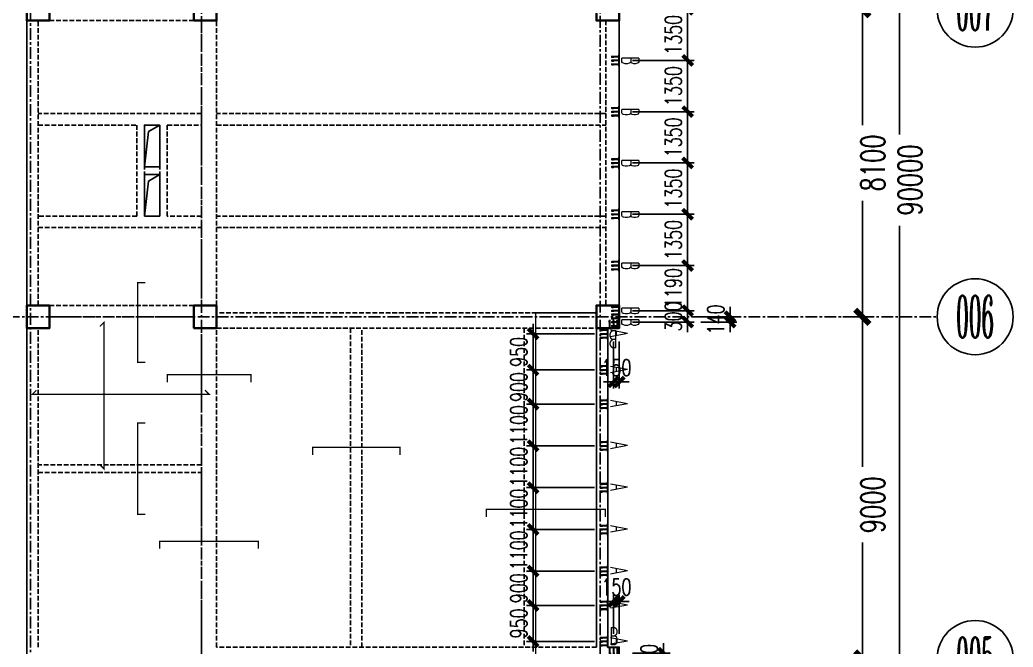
# Model space of a CAD drawing. Extents: x 782294 to 1727252, y -631030 to 17645.
# Drawn here: x 1540770 to 1566921, y -213231 to -196712 of the extents above; entities that cross this region are included whole.
import ezdxf
from ezdxf.enums import TextEntityAlignment as Align

# ---------------------------------------------------------------- set-up
doc = ezdxf.new("R2010")
doc.units = 0
for name, pattern in [('10平面$0$DASH', [0.35, 0.25, -0.1]), ('__DASH', [0.35, 0.25, -0.1]), ('CENTER', [2, 1.25, -0.25, 0.25, -0.25]), ('DASHED', [0.75, 0.5, -0.25])]:
    doc.linetypes.add(name, pattern=pattern)
doc.layers.get('Defpoints').update_dxf_attribs({"color": 210})
for name, color, linetype in [('!ZN1-填充-8', 8, 'Continuous'), ('!ZN1-标注-173', 173, 'Continuous'), ('!ZN2-WALL-5', 5, 'Continuous'), ('2钢材断面', 2, 'Continuous'), ('30预埋件', 30, 'Continuous'), ('3符号', 3, 'Continuous'), ('40钢材投影', 40, 'Continuous'), ('ALT_CEN-0-30', 1, 'CENTER'), ('DIM', 173, 'Continuous'), ('DOTE', 1, 'CENTER'), ('S-BEA1', 40, 'DASHED'), ('S-BKL', 4, 'Continuous'), ('S-BKL1', 4, 'DASHED'), ('S-DK', 161, 'Continuous'), ('S-SHAPE', 51, 'Continuous')]:
    doc.layers.add(name, color=color, linetype=linetype)
for name, color, linetype, lineweight in [('S-bea', 40, 'Continuous', 0), ('S-col', 2, 'Continuous', 0), ('楼板正筋钢筋', 1, 'Continuous', 35), ('楼板负筋钢筋', 14, 'Continuous', 35), ('砼柱', 2, 'Continuous', 35)]:
    doc.layers.add(name, color=color, linetype=linetype, lineweight=lineweight)
doc.styles.add('_TCH_AXIS', font='COMPLEX', dxfattribs={"bigfont": 'GBCBIG'})
doc.styles.add('DHTEXT-1', font='romans.shx', dxfattribs={"width": 0.7, "bigfont": 'chinese.shx'})
doc.dimstyles.new('ZN175', dxfattribs={"dimscale": 175, "dimtxt": 2.5, "dimasz": 1.5, "dimexe": 1, "dimexo": 2, "dimgap": 0.9, "dimtad": 1, "dimdec": 0, "dimdsep": 46, "dimtxsty": 'DHTEXT-1', "dimblk": 'ARCHTICK', "dimcen": 2.5, "dimclrd": 173, "dimclre": 173, "dimclrt": 7, "dimazin": 2, "dimtfac": 1, "dimtdec": 0, "dimtix": 1, "dimtmove": 2, "dimatfit": 3, "dimfxl": 0, "dimtolj": 1, "dimtzin": 0, "dimarcsym": 0})
doc.dimstyles.new('ZN250', dxfattribs={"dimscale": 250, "dimtxt": 2.5, "dimasz": 1.5, "dimexe": 1, "dimexo": 2, "dimgap": 0.9, "dimtad": 1, "dimdec": 0, "dimdsep": 46, "dimtxsty": 'DHTEXT-1', "dimblk": 'ARCHTICK', "dimcen": 2.5, "dimclrd": 173, "dimclre": 173, "dimclrt": 7, "dimazin": 2, "dimtfac": 1, "dimtdec": 0, "dimtix": 1, "dimtmove": 2, "dimatfit": 3, "dimfxl": 0, "dimarcsym": 0})

# ---------------------------------------------------------------- blocks, each defined once
blk = doc.blocks.new('_ArchTick')
at = {"color": 0, "linetype": 'ByBlock', "const_width": 0.4}
blk.add_lwpolyline([(-0.5, -0.5), (0.5, 0.5)], dxfattribs=at)
blk = doc.blocks.new('*D1357')
at = {"layer": 'Defpoints', "color": 0, "ltscale": 2500, "transparency": 16777216}
for p in [(130984, 49500), (130984, 41400), (132000, 41400)]:
    blk.add_point(p, dxfattribs=at)
at = {"layer": 'DIM', "color": 173, "linetype": 'ByBlock', "lineweight": -2, "ltscale": 2500, "transparency": 16777216}
for p, q in [((131484, 49500), (132250, 49500)), ((132000, 49500), (132000, 46446)), ((132000, 41400), (132000, 44454)), ((131484, 41400), (132250, 41400))]:
    blk.add_line(p, q, dxfattribs=at)
at = {"layer": 'DIM', "color": 173, "lineweight": -2, "ltscale": 2500, "transparency": 16777216, "xscale": 375, "yscale": 375, "zscale": 375}
for p, rotation in [((132000, 49500), 90), ((132000, 41400), 270)]:
    blk.add_blockref('_ArchTick', p, dxfattribs=dict(at, rotation=rotation))
at = {"layer": 'DIM', "color": 7, "ltscale": 2500, "transparency": 16777216, "insert": (132275, 45450), "char_height": 625, "attachment_point": 5, "rotation": 90, "style": 'DHTEXT-1'}
blk.add_mtext('8100', dxfattribs=at)
blk = doc.blocks.new('*D1372')
at = {"layer": 'Defpoints', "color": 0, "ltscale": 2500, "transparency": 16777216}
for p in [(131084, 90000), (131084, 0), (132980, 0)]:
    blk.add_point(p, dxfattribs=at)
at = {"layer": 'DIM', "color": 173, "linetype": 'ByBlock', "lineweight": -2, "ltscale": 2500, "transparency": 16777216}
for p, q in [((131584, 90000), (133230, 90000)), ((132980, 90000), (132980, 46204)), ((132980, 0), (132980, 43796)), ((131584, 0), (133230, 0))]:
    blk.add_line(p, q, dxfattribs=at)
at = {"layer": 'DIM', "color": 173, "lineweight": -2, "ltscale": 2500, "transparency": 16777216, "xscale": 375, "yscale": 375, "zscale": 375}
for p, rotation in [((132980, 90000), 90), ((132980, 0), 270)]:
    blk.add_blockref('_ArchTick', p, dxfattribs=dict(at, rotation=rotation))
at = {"layer": 'DIM', "color": 7, "ltscale": 2500, "transparency": 16777216, "insert": (133255, 45000), "char_height": 625, "attachment_point": 5, "rotation": 90, "style": 'DHTEXT-1'}
blk.add_mtext('90000', dxfattribs=at)
blk = doc.blocks.new('卓越-轴号')
blk.add_circle((0, 0), 4)
at = {"color": 0, "style": '_TCH_AXIS', "width": 1.041667, "flags": 8}
blk.add_attdef('A', text='', height=4.48, dxfattribs=at).set_placement((-2, -2.24), (2, -2.24), align=Align.FIT)
blk = doc.blocks.new('*D1384')
at = {"layer": 'Defpoints', "color": 0, "ltscale": 2500, "transparency": 16777216}
for p in [(130984, 41400), (130984, 32400), (132000, 32400)]:
    blk.add_point(p, dxfattribs=at)
at = {"layer": 'DIM', "color": 173, "linetype": 'ByBlock', "lineweight": -2, "ltscale": 2500, "transparency": 16777216}
for p, q in [((131484, 41400), (132250, 41400)), ((132000, 41400), (132000, 37446)), ((132000, 32400), (132000, 35454)), ((131484, 32400), (132250, 32400))]:
    blk.add_line(p, q, dxfattribs=at)
at = {"layer": 'DIM', "color": 173, "lineweight": -2, "ltscale": 2500, "transparency": 16777216, "xscale": 375, "yscale": 375, "zscale": 375}
for p, rotation in [((132000, 41400), 90), ((132000, 32400), 270)]:
    blk.add_blockref('_ArchTick', p, dxfattribs=dict(at, rotation=rotation))
at = {"layer": 'DIM', "color": 7, "ltscale": 2500, "transparency": 16777216, "insert": (132275, 36450), "char_height": 625, "attachment_point": 5, "rotation": 90, "style": 'DHTEXT-1'}
blk.add_mtext('9000', dxfattribs=at)
blk = doc.blocks.new('Z2')
at = {"layer": '砼柱', "lineweight": 35}
for points in [[(-15000, -40600), (-15600, -40600), (-15600, -41200), (-15000, -41200)], [(-10600, -40600), (-11200, -40600), (-11200, -41200), (-10600, -41200)], [(0, -40600), (-600, -40600), (-600, -41200), (0, -41200)], [(-15000, -48700), (-15600, -48700), (-15600, -49300), (-15000, -49300)], [(-10600, -48700), (-11200, -48700), (-11200, -49300), (-10600, -49300)], [(0, -48700), (-600, -48700), (-600, -49300), (0, -49300)]]:
    blk.add_lwpolyline(points, close=True, dxfattribs=at)
blk = doc.blocks.new('234')
at = {"layer": '!ZN1-填充-8'}
h = blk.add_hatch(color=252, dxfattribs=at)
h.dxf.hatch_style = 1
h.paths.add_polyline_path([(-105, -10), (-113, -10), (-105, -18)])
h = blk.add_hatch(color=252, dxfattribs=at)
h.dxf.hatch_style = 1
h.paths.add_polyline_path([(-95, -18), (-105, -18), (-105, -10), (-95, -10)])
h = blk.add_hatch(color=252, dxfattribs=at)
h.dxf.hatch_style = 1
h.paths.add_polyline_path([(-95, -10), (-87, -10), (-95, -18)])
h = blk.add_hatch(color=252, dxfattribs=at)
h.dxf.hatch_style = 1
h.paths.add_polyline_path([(-5, -10), (-13, -10), (-5, -18)])
h = blk.add_hatch(color=252, dxfattribs=at)
h.dxf.hatch_style = 1
h.paths.add_polyline_path([(5, -18), (-5, -18), (-5, -10), (5, -10)])
h = blk.add_hatch(color=252, dxfattribs=at)
h.dxf.hatch_style = 1
h.paths.add_polyline_path([(5, -10), (13, -10), (5, -18)])
h = blk.add_hatch(color=252, dxfattribs=at)
h.dxf.hatch_style = 1
h.paths.add_polyline_path([(95, -10), (87, -10), (95, -18)])
h = blk.add_hatch(color=252, dxfattribs=at)
h.dxf.hatch_style = 1
h.paths.add_polyline_path([(105, -18), (95, -18), (95, -10), (105, -10)])
h = blk.add_hatch(color=252, dxfattribs=at)
h.dxf.hatch_style = 1
h.paths.add_polyline_path([(105, -10), (113, -10), (105, -18)])
at = {"layer": '2钢材断面'}
for p, q in [((-150, 0), (-150, -10)), ((150, 0), (-150, 0)), ((150, 0), (150, -10)), ((-94, -10), (-150, -10)), ((0, -10), (-94, -10)), ((106, -10), (0, -10)), ((150, -10), (106, -10))]:
    blk.add_line(p, q, dxfattribs=at)
at = {"layer": '40钢材投影'}
for p, q in [((-105, -18), (-113, -10)), ((-105, -10), (-105, -200)), ((-95, -200), (-105, -200)), ((-95, -10), (-95, -200)), ((-95, -18), (-87, -10)), ((-5, -18), (-13, -10)), ((-5, -10), (-5, -200)), ((5, -200), (-5, -200)), ((5, -10), (5, -200)), ((5, -18), (13, -10)), ((95, -18), (87, -10)), ((95, -10), (95, -200)), ((105, -200), (95, -200)), ((105, -10), (105, -200)), ((105, -18), (113, -10))]:
    blk.add_line(p, q, dxfattribs=at)
for points in [[(-95, -172), (-95, -150), (-85, -150), (-85, -200), (-95, -200), (-95, -184)], [(5, -172), (5, -150), (15, -150), (15, -200), (5, -200), (5, -184)], [(105, -172), (105, -150), (115, -150), (115, -200), (105, -200), (105, -184)]]:
    blk.add_lwpolyline(points, dxfattribs=at)
at = {"layer": 'ALT_CEN-0-30', "ltscale": 0.3}
for p, q in [((-100, 0), (-100, -215)), ((0, 0), (0, -215)), ((100, 0), (100, -215))]:
    blk.add_line(p, q, dxfattribs=at)
blk = doc.blocks.new('20250902144919')
at = {"layer": '40钢材投影', "color": 2, "ltscale": 500}
blk.add_blockref('234', (0, 0), dxfattribs=at)
at = {"layer": '30预埋件', "style": 'DHTEXT-1', "text_generation_flag": 6, "width": 0.55}
blk.add_attdef('B', (-105, 65), '', height=450, rotation=180, dxfattribs=at)
blk = doc.blocks.new('20250902170249')
at = {"ltscale": 500}
for p, rotation, values in [((125600, 48150), 270, {'B': 'B'}), ((125600, 46800), 270, {'B': 'B'}), ((125600, 45450), 270, {'B': 'B'}), ((125600, 44100), 270, {'B': 'B'}), ((125600, 42750), 270, {'B': 'B'}), ((125600, 41560), 270, {'B': 'B'}), ((125600, 41260), 270, {'B': 'B'}), ((125300, 40950), 270, {'B': 'A'}), ((125450, 41100), 180, {'B': 'B'}), ((125300, 40000), 270, {'B': 'A'}), ((125300, 39100), 270, {'B': 'A'}), ((125300, 38000), 270, {'B': 'A'}), ((125300, 36900), 270, {'B': 'A'}), ((125300, 35800), 270, {'B': 'A'}), ((125300, 34700), 270, {'B': 'A'}), ((125300, 33800), 270, {'B': 'A'}), ((125300, 32850), 270, {'B': 'A'})]:
    blk.add_blockref('20250902144919', p, dxfattribs=dict(at, rotation=rotation)).add_auto_attribs(values)
blk.add_blockref('20250902144919', (125450, 32700), dxfattribs=at).add_auto_attribs({'B': 'B'})
blk = doc.blocks.new('*D153')
at = {"layer": 'Defpoints', "color": 0, "ltscale": 1750, "transparency": 16777216}
for p in [(1556551, -213391), (1557714, -213391), (1556551, -213691)]:
    blk.add_point(p, dxfattribs=at)
at = {"layer": 'DIM', "color": 173, "linetype": 'ByBlock', "lineweight": -2, "ltscale": 1750, "transparency": 16777216}
for p, q in [((1557714, -213391), (1557714, -213129)), ((1556901, -213391), (1557889, -213391)), ((1557714, -213691), (1557714, -213391)), ((1556901, -213691), (1557889, -213691)), ((1557714, -213691), (1557714, -213954))]:
    blk.add_line(p, q, dxfattribs=at)
at = {"layer": 'DIM', "color": 173, "lineweight": -2, "ltscale": 1750, "transparency": 16777216, "xscale": 262.5, "yscale": 262.5, "zscale": 262.5}
for p, rotation in [((1557714, -213391), 270), ((1557714, -213691), 90)]:
    blk.add_blockref('_ArchTick', p, dxfattribs=dict(at, rotation=rotation))
at = {"layer": 'DIM', "color": 7, "ltscale": 1750, "transparency": 16777216, "insert": (1557338, -213541), "char_height": 437.5, "attachment_point": 5, "rotation": 90, "style": 'DHTEXT-1'}
blk.add_mtext('\\A1;300', dxfattribs=at)
blk = doc.blocks.new('*D178')
at = {"layer": 'Defpoints', "color": 0, "ltscale": 1750, "transparency": 16777216}
for p in [(1556551, -212026), (1556401, -213231), (1556551, -213231)]:
    blk.add_point(p, dxfattribs=at)
at = {"layer": 'DIM', "color": 173, "linetype": 'ByBlock', "lineweight": -2, "ltscale": 1750, "transparency": 16777216}
for p, q in [((1556401, -212026), (1556139, -212026)), ((1556401, -212881), (1556401, -211851)), ((1556401, -212026), (1556551, -212026)), ((1556551, -212881), (1556551, -211851)), ((1556551, -212026), (1556814, -212026))]:
    blk.add_line(p, q, dxfattribs=at)
at = {"layer": 'DIM', "color": 173, "lineweight": -2, "ltscale": 1750, "transparency": 16777216, "xscale": 262.5, "yscale": 262.5, "zscale": 262.5}
blk.add_blockref('_ArchTick', (1556401, -212026), dxfattribs=at)
at = {"layer": 'DIM', "color": 173, "lineweight": -2, "ltscale": 1750, "transparency": 16777216, "xscale": 262.5, "yscale": 262.5, "zscale": 262.5, "rotation": 180}
blk.add_blockref('_ArchTick', (1556551, -212026), dxfattribs=at)
at = {"layer": 'DIM', "color": 7, "ltscale": 1750, "transparency": 16777216, "insert": (1556476, -211649), "char_height": 437.5, "attachment_point": 5, "style": 'DHTEXT-1'}
blk.add_mtext('\\A1;150', dxfattribs=at)
blk = doc.blocks.new('*D179')
at = {"layer": 'Defpoints', "color": 0, "ltscale": 1750, "transparency": 16777216}
for p in [(1554282, -204981), (1556251, -204981), (1556251, -205931)]:
    blk.add_point(p, dxfattribs=at)
at = {"layer": 'DIM', "color": 173, "linetype": 'ByBlock', "lineweight": -2, "ltscale": 1750, "transparency": 16777216}
for p, q in [((1554282, -204981), (1554282, -204719)), ((1555901, -204981), (1554107, -204981)), ((1554282, -205931), (1554282, -204981)), ((1555901, -205931), (1554107, -205931)), ((1554282, -205931), (1554282, -206194))]:
    blk.add_line(p, q, dxfattribs=at)
at = {"layer": 'DIM', "color": 173, "lineweight": -2, "ltscale": 1750, "transparency": 16777216, "xscale": 262.5, "yscale": 262.5, "zscale": 262.5}
for p, rotation in [((1554282, -204981), 270), ((1554282, -205931), 90)]:
    blk.add_blockref('_ArchTick', p, dxfattribs=dict(at, rotation=rotation))
at = {"layer": 'DIM', "color": 7, "ltscale": 1750, "transparency": 16777216, "insert": (1553906, -205456), "char_height": 437.5, "attachment_point": 5, "rotation": 90, "style": 'DHTEXT-1'}
blk.add_mtext('\\A1;950', dxfattribs=at)
blk = doc.blocks.new('*D180')
at = {"layer": 'Defpoints', "color": 0, "ltscale": 1750, "transparency": 16777216}
for p in [(1554282, -205931), (1556251, -205931), (1556251, -206831)]:
    blk.add_point(p, dxfattribs=at)
at = {"layer": 'DIM', "color": 173, "linetype": 'ByBlock', "lineweight": -2, "ltscale": 1750, "transparency": 16777216}
for p, q in [((1554282, -205931), (1554282, -205669)), ((1555901, -205931), (1554107, -205931)), ((1554282, -206831), (1554282, -205931)), ((1555901, -206831), (1554107, -206831)), ((1554282, -206831), (1554282, -207094))]:
    blk.add_line(p, q, dxfattribs=at)
at = {"layer": 'DIM', "color": 173, "lineweight": -2, "ltscale": 1750, "transparency": 16777216, "xscale": 262.5, "yscale": 262.5, "zscale": 262.5}
for p, rotation in [((1554282, -205931), 270), ((1554282, -206831), 90)]:
    blk.add_blockref('_ArchTick', p, dxfattribs=dict(at, rotation=rotation))
at = {"layer": 'DIM', "color": 7, "ltscale": 1750, "transparency": 16777216, "insert": (1553906, -206381), "char_height": 437.5, "attachment_point": 5, "rotation": 90, "style": 'DHTEXT-1'}
blk.add_mtext('\\A1;900', dxfattribs=at)
blk = doc.blocks.new('*D181')
at = {"layer": 'Defpoints', "color": 0, "ltscale": 1750, "transparency": 16777216}
for p in [(1554282, -206831), (1556251, -206831), (1556251, -207931)]:
    blk.add_point(p, dxfattribs=at)
at = {"layer": 'DIM', "color": 173, "linetype": 'ByBlock', "lineweight": -2, "ltscale": 1750, "transparency": 16777216}
for p, q in [((1554282, -206831), (1554282, -206569)), ((1555901, -206831), (1554107, -206831)), ((1554282, -207931), (1554282, -206831)), ((1555901, -207931), (1554107, -207931)), ((1554282, -207931), (1554282, -208194))]:
    blk.add_line(p, q, dxfattribs=at)
at = {"layer": 'DIM', "color": 173, "lineweight": -2, "ltscale": 1750, "transparency": 16777216, "xscale": 262.5, "yscale": 262.5, "zscale": 262.5}
for p, rotation in [((1554282, -206831), 270), ((1554282, -207931), 90)]:
    blk.add_blockref('_ArchTick', p, dxfattribs=dict(at, rotation=rotation))
at = {"layer": 'DIM', "color": 7, "ltscale": 1750, "transparency": 16777216, "insert": (1553906, -207381), "char_height": 437.5, "attachment_point": 5, "rotation": 90, "style": 'DHTEXT-1'}
blk.add_mtext('\\A1;1100', dxfattribs=at)
blk = doc.blocks.new('*D182')
at = {"layer": 'Defpoints', "color": 0, "ltscale": 1750, "transparency": 16777216}
for p in [(1554282, -207931), (1556251, -207931), (1556251, -209031)]:
    blk.add_point(p, dxfattribs=at)
at = {"layer": 'DIM', "color": 173, "linetype": 'ByBlock', "lineweight": -2, "ltscale": 1750, "transparency": 16777216}
for p, q in [((1554282, -207931), (1554282, -207669)), ((1555901, -207931), (1554107, -207931)), ((1554282, -209031), (1554282, -207931)), ((1555901, -209031), (1554107, -209031)), ((1554282, -209031), (1554282, -209294))]:
    blk.add_line(p, q, dxfattribs=at)
at = {"layer": 'DIM', "color": 173, "lineweight": -2, "ltscale": 1750, "transparency": 16777216, "xscale": 262.5, "yscale": 262.5, "zscale": 262.5}
for p, rotation in [((1554282, -207931), 270), ((1554282, -209031), 90)]:
    blk.add_blockref('_ArchTick', p, dxfattribs=dict(at, rotation=rotation))
at = {"layer": 'DIM', "color": 7, "ltscale": 1750, "transparency": 16777216, "insert": (1553906, -208481), "char_height": 437.5, "attachment_point": 5, "rotation": 90, "style": 'DHTEXT-1'}
blk.add_mtext('\\A1;1100', dxfattribs=at)
blk = doc.blocks.new('*D183')
at = {"layer": 'Defpoints', "color": 0, "ltscale": 1750, "transparency": 16777216}
for p in [(1554282, -209031), (1556251, -209031), (1556251, -210131)]:
    blk.add_point(p, dxfattribs=at)
at = {"layer": 'DIM', "color": 173, "linetype": 'ByBlock', "lineweight": -2, "ltscale": 1750, "transparency": 16777216}
for p, q in [((1554282, -209031), (1554282, -208769)), ((1555901, -209031), (1554107, -209031)), ((1554282, -210131), (1554282, -209031)), ((1555901, -210131), (1554107, -210131)), ((1554282, -210131), (1554282, -210394))]:
    blk.add_line(p, q, dxfattribs=at)
at = {"layer": 'DIM', "color": 173, "lineweight": -2, "ltscale": 1750, "transparency": 16777216, "xscale": 262.5, "yscale": 262.5, "zscale": 262.5}
for p, rotation in [((1554282, -209031), 270), ((1554282, -210131), 90)]:
    blk.add_blockref('_ArchTick', p, dxfattribs=dict(at, rotation=rotation))
at = {"layer": 'DIM', "color": 7, "ltscale": 1750, "transparency": 16777216, "insert": (1553906, -209581), "char_height": 437.5, "attachment_point": 5, "rotation": 90, "style": 'DHTEXT-1'}
blk.add_mtext('\\A1;1100', dxfattribs=at)
blk = doc.blocks.new('*D184')
at = {"layer": 'Defpoints', "color": 0, "ltscale": 1750, "transparency": 16777216}
for p in [(1554282, -210131), (1556251, -210131), (1556251, -211231)]:
    blk.add_point(p, dxfattribs=at)
at = {"layer": 'DIM', "color": 173, "linetype": 'ByBlock', "lineweight": -2, "ltscale": 1750, "transparency": 16777216}
for p, q in [((1554282, -210131), (1554282, -209869)), ((1555901, -210131), (1554107, -210131)), ((1554282, -211231), (1554282, -210131)), ((1555901, -211231), (1554107, -211231)), ((1554282, -211231), (1554282, -211494))]:
    blk.add_line(p, q, dxfattribs=at)
at = {"layer": 'DIM', "color": 173, "lineweight": -2, "ltscale": 1750, "transparency": 16777216, "xscale": 262.5, "yscale": 262.5, "zscale": 262.5}
for p, rotation in [((1554282, -210131), 270), ((1554282, -211231), 90)]:
    blk.add_blockref('_ArchTick', p, dxfattribs=dict(at, rotation=rotation))
at = {"layer": 'DIM', "color": 7, "ltscale": 1750, "transparency": 16777216, "insert": (1553906, -210681), "char_height": 437.5, "attachment_point": 5, "rotation": 90, "style": 'DHTEXT-1'}
blk.add_mtext('\\A1;1100', dxfattribs=at)
blk = doc.blocks.new('*D185')
at = {"layer": 'Defpoints', "color": 0, "ltscale": 1750, "transparency": 16777216}
for p in [(1554282, -211231), (1556251, -211231), (1556251, -212131)]:
    blk.add_point(p, dxfattribs=at)
at = {"layer": 'DIM', "color": 173, "linetype": 'ByBlock', "lineweight": -2, "ltscale": 1750, "transparency": 16777216}
for p, q in [((1554282, -211231), (1554282, -210969)), ((1555901, -211231), (1554107, -211231)), ((1554282, -212131), (1554282, -211231)), ((1555901, -212131), (1554107, -212131)), ((1554282, -212131), (1554282, -212394))]:
    blk.add_line(p, q, dxfattribs=at)
at = {"layer": 'DIM', "color": 173, "lineweight": -2, "ltscale": 1750, "transparency": 16777216, "xscale": 262.5, "yscale": 262.5, "zscale": 262.5}
for p, rotation in [((1554282, -211231), 270), ((1554282, -212131), 90)]:
    blk.add_blockref('_ArchTick', p, dxfattribs=dict(at, rotation=rotation))
at = {"layer": 'DIM', "color": 7, "ltscale": 1750, "transparency": 16777216, "insert": (1553906, -211681), "char_height": 437.5, "attachment_point": 5, "rotation": 90, "style": 'DHTEXT-1'}
blk.add_mtext('\\A1;900', dxfattribs=at)
blk = doc.blocks.new('*D186')
at = {"layer": 'Defpoints', "color": 0, "ltscale": 1750, "transparency": 16777216}
for p in [(1554282, -212131), (1556251, -212131), (1556251, -213081)]:
    blk.add_point(p, dxfattribs=at)
at = {"layer": 'DIM', "color": 173, "linetype": 'ByBlock', "lineweight": -2, "ltscale": 1750, "transparency": 16777216}
for p, q in [((1554282, -212131), (1554282, -211869)), ((1555901, -212131), (1554107, -212131)), ((1554282, -213081), (1554282, -212131)), ((1555901, -213081), (1554107, -213081)), ((1554282, -213081), (1554282, -213344))]:
    blk.add_line(p, q, dxfattribs=at)
at = {"layer": 'DIM', "color": 173, "lineweight": -2, "ltscale": 1750, "transparency": 16777216, "xscale": 262.5, "yscale": 262.5, "zscale": 262.5}
for p, rotation in [((1554282, -212131), 270), ((1554282, -213081), 90)]:
    blk.add_blockref('_ArchTick', p, dxfattribs=dict(at, rotation=rotation))
at = {"layer": 'DIM', "color": 7, "ltscale": 1750, "transparency": 16777216, "insert": (1553906, -212606), "char_height": 437.5, "attachment_point": 5, "rotation": 90, "style": 'DHTEXT-1'}
blk.add_mtext('\\A1;950', dxfattribs=at)
blk = doc.blocks.new('*D187')
at = {"layer": 'Defpoints', "color": 0, "ltscale": 1750, "transparency": 16777216}
for p in [(1556401, -204831), (1556551, -204831), (1556551, -206247)]:
    blk.add_point(p, dxfattribs=at)
at = {"layer": 'DIM', "color": 173, "linetype": 'ByBlock', "lineweight": -2, "ltscale": 1750, "transparency": 16777216}
for p, q in [((1556401, -205181), (1556401, -206422)), ((1556551, -205181), (1556551, -206422)), ((1556401, -206247), (1556139, -206247)), ((1556401, -206247), (1556551, -206247)), ((1556551, -206247), (1556814, -206247))]:
    blk.add_line(p, q, dxfattribs=at)
at = {"layer": 'DIM', "color": 173, "lineweight": -2, "ltscale": 1750, "transparency": 16777216, "xscale": 262.5, "yscale": 262.5, "zscale": 262.5}
blk.add_blockref('_ArchTick', (1556401, -206247), dxfattribs=at)
at = {"layer": 'DIM', "color": 173, "lineweight": -2, "ltscale": 1750, "transparency": 16777216, "xscale": 262.5, "yscale": 262.5, "zscale": 262.5, "rotation": 180}
blk.add_blockref('_ArchTick', (1556551, -206247), dxfattribs=at)
at = {"layer": 'DIM', "color": 7, "ltscale": 1750, "transparency": 16777216, "insert": (1556476, -205871), "char_height": 437.5, "attachment_point": 5, "style": 'DHTEXT-1'}
blk.add_mtext('\\A1;150', dxfattribs=at)
blk = doc.blocks.new('*D199')
at = {"layer": 'Defpoints', "color": 0, "ltscale": 1750, "transparency": 16777216}
for p in [(1556551, -196431), (1558351, -196431), (1556551, -197781)]:
    blk.add_point(p, dxfattribs=at)
at = {"layer": 'DIM', "color": 173, "linetype": 'ByBlock', "lineweight": -2, "ltscale": 1750, "transparency": 16777216}
for p, q in [((1558351, -196431), (1558351, -196169)), ((1556901, -196431), (1558526, -196431)), ((1558351, -197781), (1558351, -196431)), ((1556901, -197781), (1558526, -197781)), ((1558351, -197781), (1558351, -198044))]:
    blk.add_line(p, q, dxfattribs=at)
at = {"layer": 'DIM', "color": 173, "lineweight": -2, "ltscale": 1750, "transparency": 16777216, "xscale": 262.5, "yscale": 262.5, "zscale": 262.5}
for p, rotation in [((1558351, -196431), 270), ((1558351, -197781), 90)]:
    blk.add_blockref('_ArchTick', p, dxfattribs=dict(at, rotation=rotation))
at = {"layer": 'DIM', "color": 7, "ltscale": 1750, "transparency": 16777216, "insert": (1557975, -197106), "char_height": 437.5, "attachment_point": 5, "rotation": 90, "style": 'DHTEXT-1'}
blk.add_mtext('\\A1;1350', dxfattribs=at)
blk = doc.blocks.new('*D200')
at = {"layer": 'Defpoints', "color": 0, "ltscale": 1750, "transparency": 16777216}
for p in [(1556551, -197781), (1558351, -197781), (1556551, -199131)]:
    blk.add_point(p, dxfattribs=at)
at = {"layer": 'DIM', "color": 173, "linetype": 'ByBlock', "lineweight": -2, "ltscale": 1750, "transparency": 16777216}
for p, q in [((1558351, -197781), (1558351, -197519)), ((1556901, -197781), (1558526, -197781)), ((1558351, -199131), (1558351, -197781)), ((1556901, -199131), (1558526, -199131)), ((1558351, -199131), (1558351, -199394))]:
    blk.add_line(p, q, dxfattribs=at)
at = {"layer": 'DIM', "color": 173, "lineweight": -2, "ltscale": 1750, "transparency": 16777216, "xscale": 262.5, "yscale": 262.5, "zscale": 262.5}
for p, rotation in [((1558351, -197781), 270), ((1558351, -199131), 90)]:
    blk.add_blockref('_ArchTick', p, dxfattribs=dict(at, rotation=rotation))
at = {"layer": 'DIM', "color": 7, "ltscale": 1750, "transparency": 16777216, "insert": (1557975, -198456), "char_height": 437.5, "attachment_point": 5, "rotation": 90, "style": 'DHTEXT-1'}
blk.add_mtext('\\A1;1350', dxfattribs=at)
blk = doc.blocks.new('*D201')
at = {"layer": 'Defpoints', "color": 0, "ltscale": 1750, "transparency": 16777216}
for p in [(1556551, -199131), (1558351, -199131), (1556551, -200481)]:
    blk.add_point(p, dxfattribs=at)
at = {"layer": 'DIM', "color": 173, "linetype": 'ByBlock', "lineweight": -2, "ltscale": 1750, "transparency": 16777216}
for p, q in [((1558351, -199131), (1558351, -198869)), ((1556901, -199131), (1558526, -199131)), ((1558351, -200481), (1558351, -199131)), ((1556901, -200481), (1558526, -200481)), ((1558351, -200481), (1558351, -200744))]:
    blk.add_line(p, q, dxfattribs=at)
at = {"layer": 'DIM', "color": 173, "lineweight": -2, "ltscale": 1750, "transparency": 16777216, "xscale": 262.5, "yscale": 262.5, "zscale": 262.5}
for p, rotation in [((1558351, -199131), 270), ((1558351, -200481), 90)]:
    blk.add_blockref('_ArchTick', p, dxfattribs=dict(at, rotation=rotation))
at = {"layer": 'DIM', "color": 7, "ltscale": 1750, "transparency": 16777216, "insert": (1557975, -199806), "char_height": 437.5, "attachment_point": 5, "rotation": 90, "style": 'DHTEXT-1'}
blk.add_mtext('\\A1;1350', dxfattribs=at)
blk = doc.blocks.new('*D202')
at = {"layer": 'Defpoints', "color": 0, "ltscale": 1750, "transparency": 16777216}
for p in [(1556551, -200481), (1558351, -200481), (1556551, -201831)]:
    blk.add_point(p, dxfattribs=at)
at = {"layer": 'DIM', "color": 173, "linetype": 'ByBlock', "lineweight": -2, "ltscale": 1750, "transparency": 16777216}
for p, q in [((1558351, -200481), (1558351, -200219)), ((1556901, -200481), (1558526, -200481)), ((1558351, -201831), (1558351, -200481)), ((1556901, -201831), (1558526, -201831)), ((1558351, -201831), (1558351, -202094))]:
    blk.add_line(p, q, dxfattribs=at)
at = {"layer": 'DIM', "color": 173, "lineweight": -2, "ltscale": 1750, "transparency": 16777216, "xscale": 262.5, "yscale": 262.5, "zscale": 262.5}
for p, rotation in [((1558351, -200481), 270), ((1558351, -201831), 90)]:
    blk.add_blockref('_ArchTick', p, dxfattribs=dict(at, rotation=rotation))
at = {"layer": 'DIM', "color": 7, "ltscale": 1750, "transparency": 16777216, "insert": (1557975, -201156), "char_height": 437.5, "attachment_point": 5, "rotation": 90, "style": 'DHTEXT-1'}
blk.add_mtext('\\A1;1350', dxfattribs=at)
blk = doc.blocks.new('*D203')
at = {"layer": 'Defpoints', "color": 0, "ltscale": 1750, "transparency": 16777216}
for p in [(1556551, -201831), (1558351, -201831), (1556551, -203181)]:
    blk.add_point(p, dxfattribs=at)
at = {"layer": 'DIM', "color": 173, "linetype": 'ByBlock', "lineweight": -2, "ltscale": 1750, "transparency": 16777216}
for p, q in [((1558351, -201831), (1558351, -201569)), ((1556901, -201831), (1558526, -201831)), ((1558351, -203181), (1558351, -201831)), ((1556901, -203181), (1558526, -203181)), ((1558351, -203181), (1558351, -203444))]:
    blk.add_line(p, q, dxfattribs=at)
at = {"layer": 'DIM', "color": 173, "lineweight": -2, "ltscale": 1750, "transparency": 16777216, "xscale": 262.5, "yscale": 262.5, "zscale": 262.5}
for p, rotation in [((1558351, -201831), 270), ((1558351, -203181), 90)]:
    blk.add_blockref('_ArchTick', p, dxfattribs=dict(at, rotation=rotation))
at = {"layer": 'DIM', "color": 7, "ltscale": 1750, "transparency": 16777216, "insert": (1557975, -202506), "char_height": 437.5, "attachment_point": 5, "rotation": 90, "style": 'DHTEXT-1'}
blk.add_mtext('\\A1;1350', dxfattribs=at)
blk = doc.blocks.new('*D204')
at = {"layer": 'Defpoints', "color": 0, "ltscale": 1750, "transparency": 16777216}
for p in [(1556551, -203181), (1558351, -203181), (1556551, -204371)]:
    blk.add_point(p, dxfattribs=at)
at = {"layer": 'DIM', "color": 173, "linetype": 'ByBlock', "lineweight": -2, "ltscale": 1750, "transparency": 16777216}
for p, q in [((1558351, -203181), (1558351, -202919)), ((1556901, -203181), (1558526, -203181)), ((1558351, -204371), (1558351, -203181)), ((1556901, -204371), (1558526, -204371)), ((1558351, -204371), (1558351, -204634))]:
    blk.add_line(p, q, dxfattribs=at)
at = {"layer": 'DIM', "color": 173, "lineweight": -2, "ltscale": 1750, "transparency": 16777216, "xscale": 262.5, "yscale": 262.5, "zscale": 262.5}
for p, rotation in [((1558351, -203181), 270), ((1558351, -204371), 90)]:
    blk.add_blockref('_ArchTick', p, dxfattribs=dict(at, rotation=rotation))
at = {"layer": 'DIM', "color": 7, "ltscale": 1750, "transparency": 16777216, "insert": (1557975, -203776), "char_height": 437.5, "attachment_point": 5, "rotation": 90, "style": 'DHTEXT-1'}
blk.add_mtext('\\A1;1190', dxfattribs=at)
blk = doc.blocks.new('*D205')
at = {"layer": 'Defpoints', "color": 0, "ltscale": 1750, "transparency": 16777216}
for p in [(1556551, -204371), (1558351, -204371), (1556551, -204671)]:
    blk.add_point(p, dxfattribs=at)
at = {"layer": 'DIM', "color": 173, "linetype": 'ByBlock', "lineweight": -2, "ltscale": 1750, "transparency": 16777216}
for p, q in [((1558351, -204371), (1558351, -204109)), ((1556901, -204371), (1558526, -204371)), ((1558351, -204671), (1558351, -204371)), ((1556901, -204671), (1558526, -204671)), ((1558351, -204671), (1558351, -204934))]:
    blk.add_line(p, q, dxfattribs=at)
at = {"layer": 'DIM', "color": 173, "lineweight": -2, "ltscale": 1750, "transparency": 16777216, "xscale": 262.5, "yscale": 262.5, "zscale": 262.5}
for p, rotation in [((1558351, -204371), 270), ((1558351, -204671), 90)]:
    blk.add_blockref('_ArchTick', p, dxfattribs=dict(at, rotation=rotation))
at = {"layer": 'DIM', "color": 7, "ltscale": 1750, "transparency": 16777216, "insert": (1557975, -204521), "char_height": 437.5, "attachment_point": 5, "rotation": 90, "style": 'DHTEXT-1'}
blk.add_mtext('\\A1;300', dxfattribs=at)
blk = doc.blocks.new('*D1410')
at = {"layer": '!ZN1-标注-173', "color": 173, "linetype": 'ByBlock', "lineweight": -2, "ltscale": 1750, "transparency": 16777216}
for p, q in [((1559468, -204531), (1559468, -204269)), ((1558701, -204531), (1559643, -204531)), ((1558701, -204671), (1559643, -204671)), ((1559468, -204671), (1559468, -204531)), ((1559468, -204671), (1559468, -204934))]:
    blk.add_line(p, q, dxfattribs=at)
at = {"layer": 'Defpoints', "color": 0, "ltscale": 1750, "transparency": 16777216}
for p in [(1558351, -204531), (1558351, -204671), (1559468, -204531)]:
    blk.add_point(p, dxfattribs=at)
at = {"layer": '!ZN1-标注-173', "color": 173, "lineweight": -2, "ltscale": 1750, "transparency": 16777216, "xscale": 262.5, "yscale": 262.5, "zscale": 262.5}
for p, rotation in [((1559468, -204531), 270), ((1559468, -204671), 90)]:
    blk.add_blockref('_ArchTick', p, dxfattribs=dict(at, rotation=rotation))
at = {"layer": '!ZN1-标注-173', "color": 7, "ltscale": 1750, "transparency": 16777216, "insert": (1559092, -204601), "char_height": 437.5, "attachment_point": 5, "rotation": 90, "style": 'DHTEXT-1'}
blk.add_mtext('\\A1;140', dxfattribs=at)
blk = doc.blocks.new('20250901082728')
at = {"layer": 'DOTE', "ltscale": 250}
for p, q in [((114600, -5993.9), (114600, 99662.3)), ((125100, -5988.9), (125100, 99662.3)), ((110100, -5810), (110100, 98940.2)), ((109500, 41400), (133969.2, 41400))]:
    blk.add_line(p, q, dxfattribs=at)
at = {"layer": '3符号', "color": 7}
ref = blk.add_blockref('卓越-轴号', (134969.2, 49501.1), dxfattribs=dict(at, xscale=250, yscale=250, zscale=250))
ref.add_attrib('A', '007', dxfattribs={"layer": '0', "color": 0, "height": 1120, "style": '_TCH_AXIS', "width": 0.347222}).set_placement((134469.2, 48941.1), (135469.2, 48941.1), align=Align.FIT)
ref = blk.add_blockref('卓越-轴号', (134969.2, 41401.1), dxfattribs=dict(at, xscale=250, yscale=250, zscale=250))
ref.add_attrib('A', '006', dxfattribs={"layer": '0', "color": 0, "height": 1120, "style": '_TCH_AXIS', "width": 0.347222}).set_placement((134469.2, 40841.1), (135469.2, 40841.1), align=Align.FIT)
ref = blk.add_blockref('卓越-轴号', (134969.2, 32401.1), dxfattribs=dict(at, xscale=250, yscale=250, zscale=250))
ref.add_attrib('A', '005', dxfattribs={"layer": '0', "color": 0, "height": 1120, "style": '_TCH_AXIS', "width": 0.347222}).set_placement((134469.2, 31841.1), (135469.2, 31841.1), align=Align.FIT)
at = {"layer": 'DIM', "ltscale": 2500}
for base, p1, p2, picture, middle in [((132979.6, 0), (131084.1, 90000), (131084.1, 0), '*D1372', (133254.6, 45000)), ((132000, 41400), (130984.1, 49500), (130984.1, 41400), '*D1357', (132275, 45450)), ((132000, 32400), (130984.1, 41400), (130984.1, 32400), '*D1384', (132275, 36450))]:
    dim = blk.add_linear_dim(base=base, p1=p1, p2=p2, angle=270, dimstyle='ZN250', dxfattribs=at)
    dim.commit()
    dim.dimension.update_dxf_attribs({"geometry": picture, "text_midpoint": middle, "dimtype": 129})

msp = doc.modelspace()

# ---------------------------------------------------------------- linework, layer by layer
at = {"layer": '!ZN2-WALL-5'}
msp.add_lwpolyline([(1540951.3, -155731.2), (1540951.3, -246331.2), (1541751.3, -246331.2), (1541751.3, -246031.2), (1542051.3, -246031.2), (1542051.3, -245831.2), (1544351.3, -245831.2), (1544351.3, -246031.2), (1544451.3, -246031.2), (1544451.3, -246331.2), (1556551.3, -246331.2), (1556551.3, -213231.2), (1556251.3, -213231.2), (1556251.3, -204831.2), (1556551.3, -204831.2), (1556551.3, -169431.2)], dxfattribs=at)
at = {"layer": 'S-bea'}
msp.add_line((1554351.3, -213631.2), (1554351.3, -204431.2), dxfattribs=at)
at = {"layer": 'S-BEA1', "linetype": '__DASH', "ltscale": 500}
for p, q in [((1545551.3, -199181.2), (1541251.3, -199181.2)), ((1556201.3, -199181.2), (1545951.3, -199181.2)), ((1541251.3, -199481.2), (1543851.3, -199481.2)), ((1543851.3, -199481.2), (1543851.3, -201881.2)), ((1544051.3, -201881.2), (1544051.3, -199481.2)), ((1544051.3, -199481.2), (1544451.3, -199481.2)), ((1544451.3, -199481.2), (1544451.3, -201881.2)), ((1544651.3, -201881.2), (1544651.3, -199481.2)), ((1544651.3, -199481.2), (1545551.3, -199481.2)), ((1545951.3, -199481.2), (1556201.3, -199481.2)), ((1543851.3, -201881.2), (1541251.3, -201881.2)), ((1544451.3, -201881.2), (1544051.3, -201881.2)), ((1545551.3, -201881.2), (1544651.3, -201881.2)), ((1556201.3, -201881.2), (1545951.3, -201881.2)), ((1541251.3, -202181.2), (1545551.3, -202181.2)), ((1545951.3, -202181.2), (1556201.3, -202181.2)), ((1549476.3, -204831.2), (1549476.3, -213231.2)), ((1549776.3, -213231.2), (1549776.3, -204831.2)), ((1554051.3, -204831.2), (1554051.3, -213231.2)), ((1545551.3, -208431.2), (1541251.3, -208431.2)), ((1541251.3, -208631.2), (1545551.3, -208631.2))]:
    msp.add_line(p, q, dxfattribs=at)
at = {"layer": 'S-BKL'}
for p, q in [((1555951.3, -204831.2), (1555951.3, -213231.2)), ((1556251.3, -213231.2), (1556251.3, -204831.2))]:
    msp.add_line(p, q, dxfattribs=at)
at = {"layer": 'S-BKL1', "linetype": '10平面$0$DASH', "ltscale": 500}
for p, q in [((1540951.3, -196731.2), (1540951.3, -204231.2)), ((1541251.3, -204231.2), (1541251.3, -196731.2)), ((1541551.3, -196731.2), (1545351.3, -196731.2)), ((1545551.3, -196731.2), (1545551.3, -204231.2)), ((1545951.3, -204231.2), (1545951.3, -196731.2)), ((1556201.3, -196731.2), (1556201.3, -204231.2)), ((1556551.3, -204231.2), (1556551.3, -196731.2)), ((1545351.3, -204231.2), (1541551.3, -204231.2)), ((1555951.3, -204431.2), (1545951.3, -204431.2)), ((1541551.3, -204531.2), (1545351.3, -204531.2)), ((1540951.3, -204831.2), (1540951.3, -213231.2)), ((1541251.3, -213231.2), (1541251.3, -204831.2)), ((1545551.3, -204831.2), (1545551.3, -213231.2)), ((1545951.3, -204831.2), (1555951.3, -204831.2)), ((1545951.3, -213231.2), (1545951.3, -204831.2)), ((1555951.3, -213231.2), (1545951.3, -213231.2))]:
    msp.add_line(p, q, dxfattribs=at)
at = {"layer": 'S-DK'}
for points in [[(1544051.3, -200581.2), (1544451.3, -200581.2), (1544451.3, -199481.2), (1544051.3, -199481.2)], [(1544051.3, -201881.2), (1544451.3, -201881.2), (1544451.3, -200781.2), (1544051.3, -200781.2)]]:
    msp.add_lwpolyline(points, close=True, dxfattribs=at)
for points in [[(1544051.3, -200581.2), (1544153.9, -199656.1), (1544451.3, -199481.2)], [(1544051.3, -201881.2), (1544153.9, -200956.1), (1544451.3, -200781.2)]]:
    msp.add_lwpolyline(points, dxfattribs=at)
at = {"layer": 'S-SHAPE'}
msp.add_line((1554351.3, -204431.2), (1555951.3, -204431.2), dxfattribs=at)
at = {"layer": '楼板正筋钢筋', "lineweight": 35, "const_width": 35}
for points in [[(1542877.2, -208425.1), (1542983.2, -208531.2), (1542983.2, -204681.2), (1542877.2, -204787.2)], [(1541207.4, -206465.1), (1541101.3, -206571.2), (1545751.3, -206571.2), (1545645.3, -206465.1)]]:
    msp.add_lwpolyline(points, dxfattribs=at)
at = {"layer": '楼板负筋钢筋', "lineweight": 35, "const_width": 35}
for points in [[(1544070.5, -205731.2), (1543870.5, -205731.2), (1543870.5, -203631.2), (1544070.5, -203631.2)], [(1544651.3, -206259.2), (1544651.3, -206059.2), (1546851.3, -206059.2), (1546851.3, -206259.2)], [(1544070.5, -209731.2), (1543870.5, -209731.2), (1543870.5, -207331.2), (1544070.5, -207331.2)], [(1548476.3, -208169.2), (1548476.3, -207969.2), (1550776.3, -207969.2), (1550776.3, -208169.2)], [(1553051.3, -209806.2), (1553051.3, -209606.2), (1556182.5, -209606.2), (1556182.5, -209806.2)], [(1544451.3, -210641.2), (1544451.3, -210441.2), (1547051.3, -210441.2), (1547051.3, -210641.2)]]:
    msp.add_lwpolyline(points, dxfattribs=at)

# ---------------------------------------------------------------- block references
at = {"ltscale": 2000}
msp.add_blockref('20250901082728', (1430951.4, -245931.2), dxfattribs=at)
at = {"ltscale": 500}
msp.add_blockref('20250902170249', (1430951.4, -245931.2), dxfattribs=at)
at = {"layer": 'S-col'}
msp.add_blockref('Z2', (1556551.3, -155531.2), dxfattribs=at)

# ---------------------------------------------------------------- dimensions: what is measured, and where the dimension line sits
at = {"layer": '!ZN1-标注-173', "ltscale": 1750}
dim = msp.add_linear_dim(base=(1559468.3, -204531.2), p1=(1558351.4, -204671.2), p2=(1558351.4, -204531.2), angle=90, dimstyle='ZN175', dxfattribs=at)
dim.commit()
dim.dimension.update_dxf_attribs({"geometry": '*D1410', "text_midpoint": (1559092.1, -204601.2)})
at = {"layer": 'DIM', "ltscale": 1750}
for base, p1, p2, picture, middle in [((1558351.4, -196431.2), (1556551.3, -197781.2), (1556551.3, -196431.2), '*D199', (1557975.1, -197106.2)), ((1558351.4, -197781.2), (1556551.3, -199131.2), (1556551.3, -197781.2), '*D200', (1557975.1, -198456.2)), ((1558351.4, -199131.2), (1556551.3, -200481.2), (1556551.3, -199131.2), '*D201', (1557975.1, -199806.2)), ((1558351.4, -200481.2), (1556551.3, -201831.2), (1556551.3, -200481.2), '*D202', (1557975.1, -201156.2)), ((1558351.4, -201831.2), (1556551.3, -203181.2), (1556551.3, -201831.2), '*D203', (1557975.1, -202506.2)), ((1558351.4, -203181.2), (1556551.3, -204371.2), (1556551.3, -203181.2), '*D204', (1557975.1, -203776.2)), ((1558351.4, -204371.2), (1556551.3, -204671.2), (1556551.3, -204371.2), '*D205', (1557975.1, -204521.2)), ((1554282, -204981.2), (1556251.3, -205931.2), (1556251.3, -204981.2), '*D179', (1553905.7, -205456.2)), ((1554282, -205931.2), (1556251.3, -206831.2), (1556251.3, -205931.2), '*D180', (1553905.7, -206381.2)), ((1554282, -206831.2), (1556251.3, -207931.2), (1556251.3, -206831.2), '*D181', (1553905.7, -207381.2)), ((1554282, -207931.2), (1556251.3, -209031.2), (1556251.3, -207931.2), '*D182', (1553905.7, -208481.2)), ((1554282, -209031.2), (1556251.3, -210131.2), (1556251.3, -209031.2), '*D183', (1553905.7, -209581.2)), ((1554282, -210131.2), (1556251.3, -211231.2), (1556251.3, -210131.2), '*D184', (1553905.7, -210681.2)), ((1554282, -211231.2), (1556251.3, -212131.2), (1556251.3, -211231.2), '*D185', (1553905.7, -211681.2)), ((1554282, -212131.2), (1556251.3, -213081.2), (1556251.3, -212131.2), '*D186', (1553905.7, -212606.2)), ((1557713.8, -213391.2), (1556551.3, -213691.2), (1556551.3, -213391.2), '*D153', (1557337.6, -213541.2))]:
    dim = msp.add_linear_dim(base=base, p1=p1, p2=p2, angle=90, dimstyle='ZN175', dxfattribs=at)
    dim.commit()
    dim.dimension.update_dxf_attribs({"geometry": picture, "text_midpoint": middle})
for base, p1, p2, picture, middle in [((1556551.3, -206247.4), (1556401.3, -204831.2), (1556551.3, -204831.2), '*D187', (1556476.3, -205871.1)), ((1556551.3, -212025.7), (1556401.3, -213231.2), (1556551.3, -213231.2), '*D178', (1556476.3, -211649.5))]:
    dim = msp.add_linear_dim(base=base, p1=p1, p2=p2, dimstyle='ZN175', dxfattribs=at)
    dim.commit()
    dim.dimension.update_dxf_attribs({"geometry": picture, "text_midpoint": middle})

doc.saveas('drawing.dxf')
